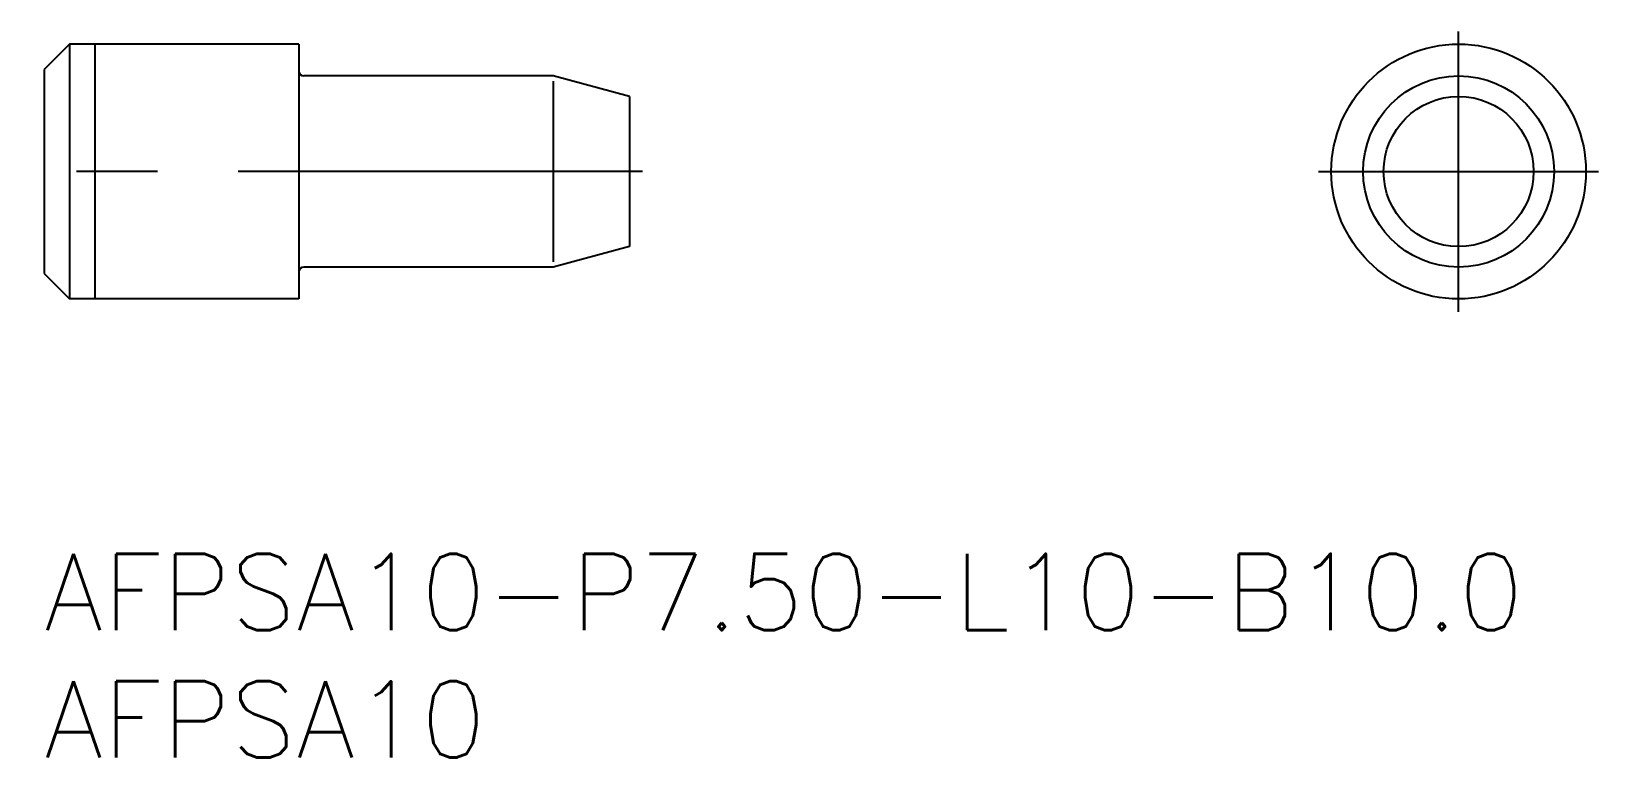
# Model space of a CAD drawing. Extents: x -0.5 to 61.1, y -8 to 20.5.
import ezdxf

# ---------------------------------------------------------------- set-up
doc = ezdxf.new("R2010")
doc.units = 0
doc.header["$LTSCALE"] = 0.5
doc.linetypes.add('CENTER', pattern=[50.8, 31.75, -6.35, 6.35, -6.35])
for name, color, linetype in [('MSM_CENTER', 1, 'CENTER'), ('MSM_CONTINUOUS', 7, 'CONTINUOUS'), ('MSM_NARROW', 5, 'CONTINUOUS'), ('MSM_PART_NUMBER', 7, 'CONTINUOUS')]:
    doc.layers.add(name, color=color, linetype=linetype)
doc.styles.get("Standard").update_dxf_attribs({"font": 'txt.shx', "height": 1, "bigfont": 'bigfont.shx'})

# ---------------------------------------------------------------- blocks, each defined once
blk = doc.blocks.new('*U4')
at = {"layer": 'MSM_PART_NUMBER'}
blk.add_text('AFPSA10-P7.50-L10-B10.0', height=3, dxfattribs=at).set_placement((0, -3))
blk = doc.blocks.new('*U5')
at = {"layer": 'MSM_PART_NUMBER'}
blk.add_text('AFPSA10', height=3, dxfattribs=at).set_placement((0, -8))

msp = doc.modelspace()

# ---------------------------------------------------------------- linework, layer by layer
at = {"layer": 'MSM_CENTER'}
for p, q in [((55.56, 9.5), (55.56, 20.5)), ((23.5, 15), (-0.5, 15)), ((50.06, 15), (61.06, 15))]:
    msp.add_line(p, q, dxfattribs=at)
at = {"layer": 'MSM_CONTINUOUS'}
for p, q in [((1, 20), (0, 19)), ((10, 20), (1, 20)), ((1, 20), (1, 10)), ((10, 20), (10, 10)), ((0, 19), (0, 11)), ((20, 18.75), (10.2, 18.75)), ((23, 17.946), (20, 18.75)), ((23, 17.946), (23, 12.054)), ((23, 12.054), (20, 11.25)), ((20, 11.25), (10.2, 11.25)), ((0, 11), (1, 10)), ((10, 10), (1, 10))]:
    msp.add_line(p, q, dxfattribs=at)
for radius in [5, 3.75, 2.946]:
    msp.add_circle((55.56, 15), radius, dxfattribs=at)
for centre, start, end in [((10.2, 18.95), 180, 270), ((10.2, 11.05), 90, 180)]:
    msp.add_arc(centre, 0.2, start, end, dxfattribs=at)
at = {"layer": 'MSM_NARROW'}
for p, q in [((2, 20), (2, 10)), ((20, 18.55), (20, 11.45))]:
    msp.add_line(p, q, dxfattribs=at)

# ---------------------------------------------------------------- block references
at = {"layer": 'MSM_CONTINUOUS'}
for name in ['*U4', '*U5']:
    msp.add_blockref(name, (0, 0), dxfattribs=at)

doc.saveas('drawing.dxf')
